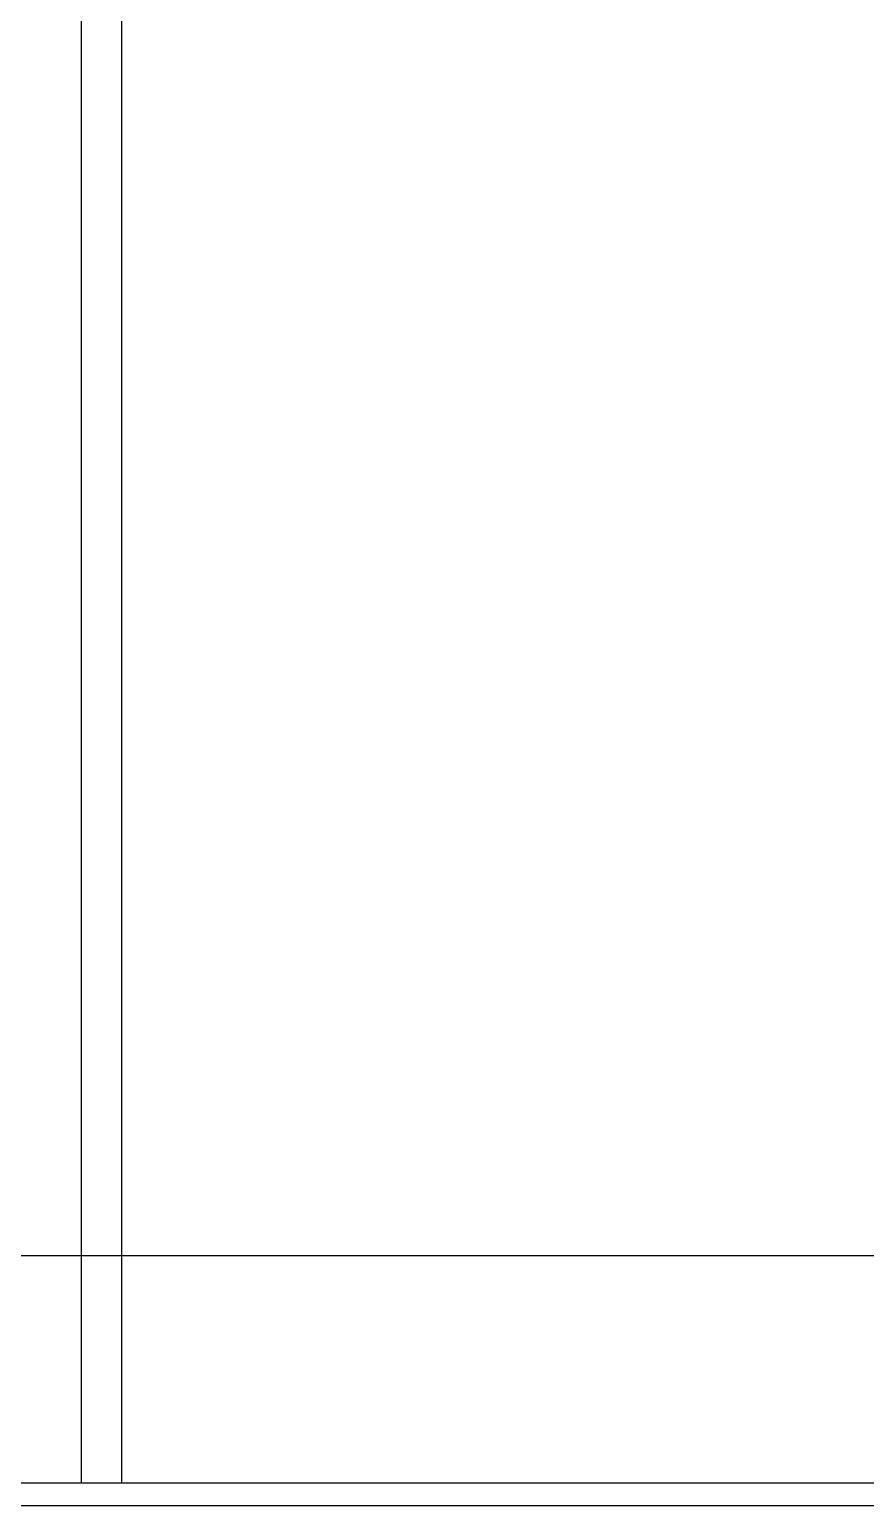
# Model space of a CAD drawing. Header units: millimetres. Extents: x 976 to 9349, y -1578 to 2211.
# Drawn here: x 6656.2 to 6693, y -689.7 to -624.8 of the extents above; entities that cross this region are included whole.
import ezdxf

# ---------------------------------------------------------------- set-up
doc = ezdxf.new("R2010")
doc.units = ezdxf.units.MM
for name, color, linetype in [('Meble', 42, 'Continuous'), ('Meble wnętrze', 52, 'Continuous'), ('Płytki', 254, 'Continuous'), ('Ściany', 7, 'Continuous')]:
    doc.layers.add(name, color=color, linetype=linetype)

# ---------------------------------------------------------------- blocks, each defined once
blk = doc.blocks.new('Z$W@#30836')
blk.add_line((0, 0), (252.2, 0))
blk = doc.blocks.new('Z$W@#27593')
for p, q in [((0, 0), (0, 88.9)), ((0, 10), (60, 10)), ((0, 0), (60, 0))]:
    blk.add_line(p, q)
blk = doc.blocks.new('Z$W@#22725')
for p, q in [((80, 0), (80, 88.9)), ((0, 10), (80, 10)), ((0, 0), (80, 0))]:
    blk.add_line(p, q)

msp = doc.modelspace()

# ---------------------------------------------------------------- linework, layer by layer
at = {"layer": 'Meble wnętrze'}
msp.add_line((6658.505, -599.81), (6658.505, -688.71), dxfattribs=at)
at = {"layer": 'Płytki'}
msp.add_line((6530.305, -688.71), (6859.305, -688.71), dxfattribs=at)

# ---------------------------------------------------------------- block references
at = {"layer": 'Meble'}
for name, p in [('Z$W@#22725', (6580.305, -688.71)), ('Z$W@#27593', (6660.305, -688.71))]:
    msp.add_blockref(name, p, dxfattribs=at)
at = {"layer": 'Ściany'}
msp.add_blockref('Z$W@#30836', (6530.105, -689.71), dxfattribs=at)

doc.saveas('drawing.dxf')
